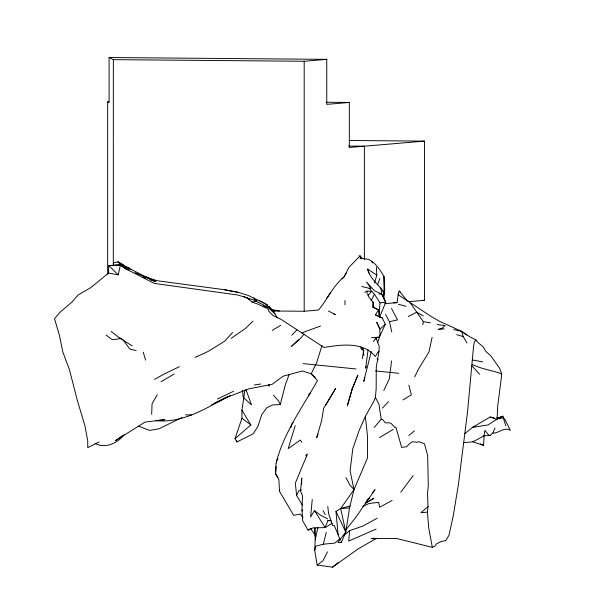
<?xml version="1.0" encoding="UTF-8"?>
<svg xmlns="http://www.w3.org/2000/svg" width="597" height="597" viewBox="0 0 597 597"><rect width="100%" height="100%" fill="white"/><g stroke="black" fill="none" stroke-linecap="round" stroke-linejoin="round"><path stroke-width="0.9" d="M107.661 274.202L107.661 101.826L108.251 101.803M113.311 264.546L113.355 59.655L109.087 57.528L109.087 102.535L107.661 101.826M288.918 375.02L285.179 385.378L280.299 404.512L272.411 404.967L266.881 407.729L261.777 414.542L258.008 426.191L253.113 433.885L236.942 441.944L235.002 438.683L241.934 418.31L241.942 410.281L244.83 390.475M260.016 300.828L265.367 303.664L273.351 310.985L304.194 311.253L304.194 61.26L326.76 59.357L326.76 104.363L349.327 102.46L349.327 147.466L424.557 141.116L424.557 300.328L409.161 301.627L406.773 300.388L399.229 290.829M379.408 317.47L385.752 302.291L384.028 298.828L383.961 276.411C379.782 269.695 375.826 262.978 368.394 259.292L360.013 258.262M99.192 441.929L87.759 447.66L87.744 440.892L84.789 425.176L77.625 401.49L69.431 369.67L62.857 352.066L59.446 335.38L54.506 318.701L60.155 312.127L71.991 302.015L78.058 295.015L90.878 287.59L108.542 273.016L108.721 265.598L120.437 264.867L129.571 269.157L131.25 269.344M301.567 484.443L301.783 477.966L300.567 491.025L302.552 495.928L301.963 508.875L302.694 520.823L308.074 530.173L312.918 527.92L325.111 527.606L332.193 523.233M151.675 414.243L152.063 403.826L157.227 394.804M472.779 441.84L484.063 435.862L483.585 445.325L472.779 441.84L463.772 442.623M276.045 462.936L275.583 473.891L278.896 479.66L279.471 491.189L293.627 515.338L300.351 514.054L303.03 517.86M365.364 416.378L367.513 436.34L367.439 458.108L353.969 489.615L340.671 508.517L345.775 532.009L337.887 542.501L341.268 542.621L345.775 532.009L349.536 507.957L353.969 489.615L350.096 470.734L352.775 448.832L359.103 430.541L365.364 416.378L373.916 401.109L375.423 397.423L376.155 388.834L376.282 367.17L378.991 351.424L379.214 346.185L375.916 337.708L379.647 337.089L379.99 334.462L379.767 329.051L376.722 322.276L380.132 329.051L385.356 324.208L382.207 317.917L375.409 314.843L378.61 309.91L372.61 306.925L373.103 302.201L369.356 297.776L368.058 295.739L368.304 295.022M397.915 294.575L431.556 316.731L439.437 321.268L461.474 331.298L469.846 336.82L476.167 340.059L478.01 342.566L483.04 346.73L486.092 351.73L490.891 355.879L499.689 368.453L501.667 373.774L501.577 375.864L497.689 406.124L497.085 419.542L490.174 417.004L472.503 427.362L464.869 433.609M376.52 538.337L358.163 548.919L332.559 567.15L317.156 565.068L314.723 550.344L315.223 539.837L314.962 527.808M276.127 466.6L275.583 473.891L278.053 477.384M276.404 462.951L276.538 461.13C284.62 431.758 302.642 406.796 317.47 380.617L311.201 373.774L302.38 370.983L283.127 376.2L272.15 384.319L248.777 388.856L223.368 398.699L214.427 403.139M377.185 518.196L362.842 526.121L349.603 530.599L348.738 541.069L376.088 529.069M361.7 286.463L369.08 288.261L374.461 294.254L379.99 302.806L378.923 314.94M312.238 499.45L310.627 516.965L314.492 510.584L320.067 514.942L327.619 518.905M476.167 340.059L474.421 341.917L473.496 346.917L467.533 411.923L458.28 485.398L453.287 515.607L448.989 535.315L445.78 540.576L440.87 541.628L436.541 543.83L434.661 546.3L432.34 547.367L428.713 527.927L427.43 512.181L428.027 506.711L427.512 493.294L428.303 485.891L427.668 455.466L424.43 443.765L418.781 441.683L416.93 442.265L412.542 441.728L409.811 443.444L406.632 446.728L401.639 447.407L395.886 427.198L394.99 427.459L391.005 423.348L389.684 422.833L385.252 422.84L382.707 419.43L381.237 419.281L374.17 427.482M391.58 360.969L389.356 378.789L383.789 390.453M368.095 349.775L365.677 368.177L366.222 366.468M422.833 324.775L423.288 321.611L410.602 303.298M384.849 303.679L396.998 302.649L398.654 291.754L400.08 291.911M279.471 491.189L279.754 489.443M362.304 358.7L363.625 350.446M383.52 296.03L384.095 292.634C378.796 284.605 370.036 278.889 367.662 269.06L376.804 275.172L374.513 282.963M484.063 435.862L484.921 430.288L488.264 434.646L490.077 435.512L492.682 433.146L495.07 428.034M383.543 296L384.714 289.814L383.961 276.411M308.753 395.833L309.104 394.057L310.455 392.871M314.723 550.344L315.582 546.277L323.313 544.158L334.663 543.173L339.641 538.979M315.223 539.837L317.88 527.42M432.109 337.29L428.989 351.887L418.273 369.498L414.728 376.841M108.542 273.016L118.213 274.866L120.437 264.867L108.721 265.598M302.06 511.092L302.455 509.375M323.313 544.158L326.26 532.427M290.881 427.452L291.888 423.907L293.142 422.654M351.924 389.834L347.335 405.818L352.521 387.886L357.842 375.2L351.924 389.834L352.521 387.886M295.194 425.706L288.172 448.616L300.276 440.049L301.813 442.243M321.977 345.439L316.895 361.998L311.201 373.774L315.231 377.617M269.628 384.468L269.083 386.252L268.635 384.475M364.946 377.946L363.745 381.386L371.267 351.521M383.61 292.888L384.714 289.814M377.588 284.836L379.879 278.478M344.529 275.799L344.133 276.866C332.977 285.814 327.522 299.291 318.522 310.015L304.194 311.253M377.722 342.245L379.647 337.089L371.558 337.708M326.641 298.351L330.432 292.649M329.716 520.293L327.887 520.644L325.111 527.606L314.492 510.584M318.052 434.385L316.664 437.728L321.664 420.512L323.626 408.311L335.715 388.334L325.843 405.005M341.917 278.739L344.133 276.866L348.984 267.269L360.26 255.68L361.819 258.508M302.47 505.234L296.634 495.473L298.858 490.712L301.381 489.995M379.961 335.753L385.356 324.208M327.477 551.859L322.977 560.762L317.156 565.068M371.095 300.701L374.461 294.254M373.483 341.693L375.916 337.708L376.035 339.477M344.939 275.157L346.588 272.605M276.538 461.13L278.038 458.906M400.781 492.197L413.236 475.496M303.933 334.096L300.754 338.305L291.232 346.596L298.396 339.715M346.185 529.509L355.812 517.353L375.073 489.63L372.618 492.368M368.065 295.373L371.588 291.44L366.916 291.097L364.782 292.381M232.591 332.484L224.659 341.223L208.152 351.409L195.092 357.461M382.438 408.147L388.483 401.557M291.746 335.268L296.918 329.917M252.994 321.119L245.561 328.365L231.196 338.35M366.558 500.674L369.215 498.152L367.759 499.219M124.072 434.78C117.452 443.228 105.154 449.071 95.027 443.362M235.002 438.683L250.867 424.93L241.942 410.281M497.085 419.542L498.57 418.273L499.928 418.706L502.495 416.482L505.144 419.81L510.353 430.303C503.965 426.497 498.913 433.452 492.682 433.146M343.909 535.39L349.603 530.599M408.766 435.594L414.4 430.87M308.074 530.173L309.44 529.039M428.027 506.711L420.907 512.622L427.43 512.181M332.559 567.15L338.2 562.598M122.475 435.646L115.296 440.773L144.929 422.116L164.929 419.639L155.951 420.691C182.555 423.236 205.241 408.952 227.472 396.632M503.502 416.213L501.114 416.475L488.018 424.93L472.503 427.362L475.048 426.437M340.312 540.24L338.081 534.681L335.984 511.502L340.671 508.517L350.17 505.935M403.027 399.93L411.355 394.826L408.885 385.199M272.299 330.328L280.709 325.29M379.453 437.608L393.222 429.407M161.033 381.767L174.1 374.05M365.274 503.308L373.953 498.256L365.222 503.204M154.533 379.386L164.638 373.774L179.398 366.677M230.203 395.52L221.584 400.266L211.398 404.87M392.072 500.48L379.58 507.256L378.722 502.375L369.245 503.42L362.655 506.443M408.311 316.574L416.519 312.238L423.34 315.888M378.991 351.424L378.2 351.834L375.222 356.528C363.648 341.536 340.872 344.641 324.686 347.364L324.052 347.491L281.068 319.358L273.03 315.544L268.725 311.224L268.59 309.701M181.831 417.587L158.951 428.833L149.578 430.385L138.743 426.198M217.427 398.997L233.569 391.296M301.881 332.827L320.544 326.052M247.255 297.784L252.106 302.127L256.837 300.866M113.355 262.919L117.975 261.837L123.191 264.762M385.587 314.485L389.483 321.693L397.512 319.902L391.483 308.47M374.028 538.181L371.573 538.643L396.46 538.464L432.34 547.367M254.285 384.998L260.65 384.043M121.094 338.544L112.303 339.73L106.094 335.074M360.924 347.073L361.185 348.797L363.17 348.536L363.849 355.469M483.98 435.81L490.077 435.512M273.351 310.985L274.926 310.836L272.135 310.791M379.99 302.806L385.752 302.291L381.722 294.015L380.789 287.829M444.295 328.843L438.116 329.395L441.937 328.432L445.026 325.522L437.168 324.619M340.671 508.517L349.536 507.957M379.013 294.097L381.722 294.015L384.028 298.828M393.654 302.746L396.998 302.649M185.585 414.885L191.756 414.893M109.087 57.528L326.76 59.357M113.355 59.655L304.194 61.26M326.037 102.259L349.327 102.46M349.342 140.489L424.557 141.116M348.521 146.064L364.379 146.198L364.379 259.546M422.348 300.306L424.557 300.328M501.114 416.475L502.495 416.482M128.333 269.687L126.549 269.665L120.437 264.867M327.887 520.644L331.156 520.83M501.667 373.774C491.988 370.364 481.555 369.088 472.279 364.461M303.164 363.618L356.006 368.961M375.476 370.931L398.647 373.282M496.607 417.437L498.308 417.624M500.017 417.81L503.42 418.191L505.749 425.654M267.792 305.03L248.359 295.485L238.203 292.351L224.39 289.709L156.138 280.59L150.743 279.359L126.877 267.232L117.975 261.837L119.773 263.956L124.833 266.493L129.571 268.031M369.08 288.261L370.961 288.508L366.573 282.008L374.401 290.761L381.722 294.015M111.199 331.469L119.587 338.029L121.184 338.298M423.288 321.611L430.362 322.82M472.742 360.013L482.585 361.872M224.39 289.709L238.203 292.351M271.157 309.41L279.351 311.044M136.206 350.514L130.019 349.26L122.512 339.148M382.684 291.314L384.349 291.664M490.174 417.004L494.249 417.878M453.653 329.574L461.474 331.298L466.832 335.051M256.8 300.03L254.382 299.403L254.076 297.724M398.341 304.269L406.094 306.268M456.698 334.618L463.25 336.618L466.936 342.999M252.106 302.127L258.262 304.216L265.919 307.977M143.19 277.389L145.668 278.239M150.623 279.941L155.571 281.642L135.004 272.62M146.064 276.859L156.138 280.59M268.583 309.313L267.016 308.694L266.426 306.052M382.207 317.917L379.714 316.917L378.61 309.91L372.61 306.925M333.857 313.985L335.372 314.619L328.477 311.037M480.391 443.929L483.585 445.325M119.676 264.867L128.139 270.016L154.213 283.396L237.942 295.03L253.352 299.858L267.859 307.156L275.142 314.119L277.441 317.97M263.255 305.709L266.971 307.477M375.409 314.843L378.998 316.567M243.666 296.373L249.195 299.336M119.587 338.029L132.265 345.917M241.934 418.31L250.867 424.93M361.185 348.797L363.969 350.932M243.569 397.684L251.538 404.96L245.927 389.49M108.908 265.605L118.213 274.866M471.6 365.424L479.622 374.289M273.516 395.251L278.359 400.639L280.299 404.512M376.991 358.513L378.229 359.901M353.969 489.615L349.879 484.995L345.954 477.667M358.991 255.635L361.566 258.702M269.18 306.358L275.142 314.119M310.544 528.517L314.843 534.606L315.47 537.285M371.647 261.441L372.55 262.949M306.671 456.817L305.791 455.28L307.515 453.877L295.306 483.212L296.634 495.473M323.037 510.674L325.298 514.584M375.423 397.423L378.938 404.296L381.237 419.281M335.984 511.502L345.775 532.009M338.081 534.681L334.372 525.629L332.626 525.576L328.626 513.793L327.76 506.293M461.474 331.298L463.25 336.618M236.494 440.511L236.942 441.944M143.205 352.215L145.646 360.133M367.662 269.06L368.864 273.12M389.483 321.693L391.759 332.014M341.133 541.889L341.268 542.621M373.103 302.201L373.886 307.851M366.916 291.097L367.289 294.388M242.539 390.311L243.076 396.811M376.394 267.217L376.804 275.172M314.798 528.338L314.843 534.606M344.962 300.545L344.969 304.731"/></g></svg>
